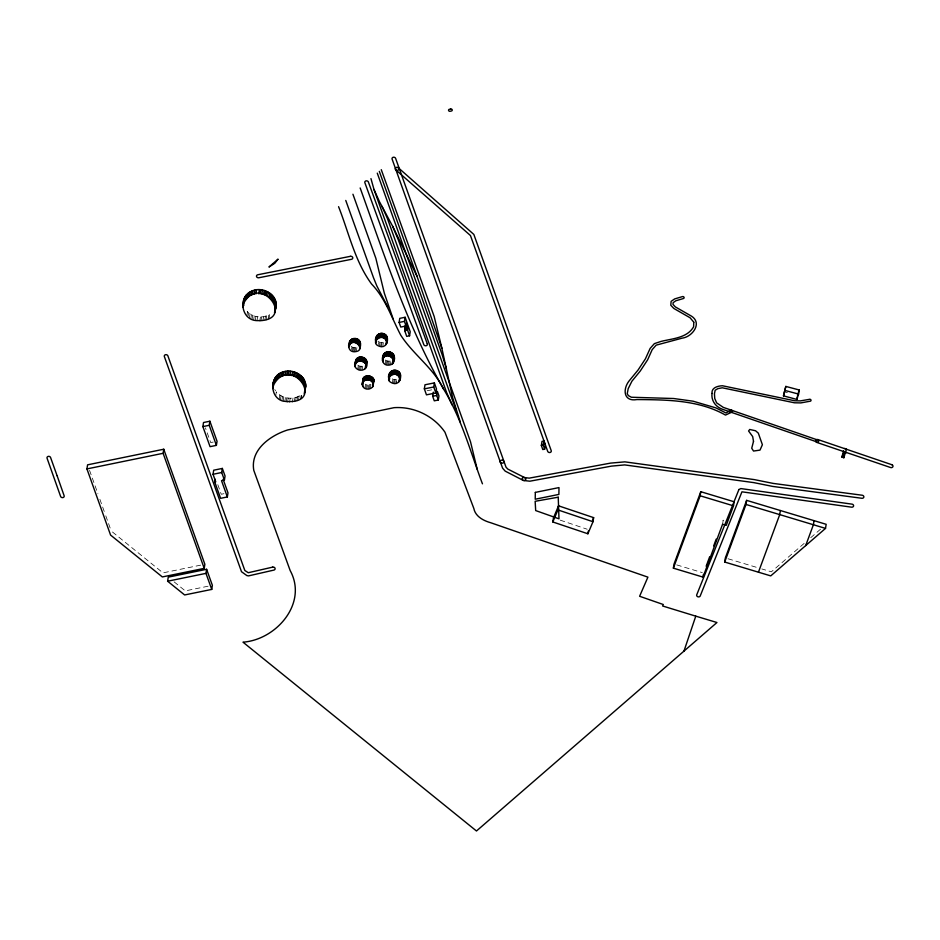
<?xml version="1.0" encoding="UTF-8"?>
<svg xmlns="http://www.w3.org/2000/svg" width="940" height="940" viewBox="0 0 940 940"><rect width="100%" height="100%" fill="white"/><g stroke="black" fill="none" stroke-linecap="round" stroke-linejoin="round"><path stroke-width="0.7" stroke-dasharray="4.7 3.53" d="M246.868 315.852L247.502 311.763L245.669 309.554M248.278 315.57L248.701 312.856L247.502 311.763M249.382 317.908L250.017 313.819L248.701 312.856M250.804 318.766L251.438 314.688L250.017 313.819M252.061 319.389L252.696 315.311L251.438 314.688M253.636 320.011L254.27 315.922L252.696 315.311M255.269 320.505L255.915 316.416L254.27 315.922M256.949 320.846L257.595 316.768L263.529 316.804L269.663 314.677L269.028 318.766M259.793 321.092L260.427 317.015M260.932 321.081L261.567 316.991M262.894 320.893L263.529 316.804M264.798 320.493L265.444 316.416M266.114 320.105L266.749 316.016M268.1 319.271L268.734 315.182M275.69 395.952L276.325 391.874C281.918 398.607 292.669 400.252 300.013 395.505M279.227 399.159L279.873 395.07M280.402 399.876L281.048 395.787M281.882 400.616L282.517 396.527M283.199 401.157L283.833 397.068M284.796 401.65L285.431 397.561M286.183 401.968L286.817 397.879M287.593 402.191L288.228 398.102M289.567 402.32L290.202 398.231M292.352 402.144L292.998 398.066M294.255 401.779L294.901 397.702M295.571 401.415L296.218 397.326M297.075 400.839L297.721 396.751M298.497 400.135L299.143 396.046M351.525 349.621L351.948 346.895L351.113 346.308M352.265 351.431L352.899 347.353L351.948 346.895M353.099 351.689L353.745 347.6L352.899 347.353M354.169 351.854L354.803 347.777L358.022 347.166M355.026 351.854L355.673 347.777M356.26 351.666L356.895 347.589M357.647 369.561L358.281 365.472L357.376 364.849M358.622 370.007L359.256 365.93L358.281 365.472M359.644 370.289L360.279 366.212L359.256 365.93M360.702 370.407L361.348 366.318L364.603 365.531M362.053 370.313L362.699 366.224M364.885 388.338L365.531 384.248L370.924 384.648L370.289 388.725M365.86 388.761L366.494 384.672M366.882 389.019L367.517 384.93M368.151 389.125L368.797 385.048M369.197 389.019L369.831 384.942M378.468 344.545L378.902 341.819L378.033 341.244M379.302 346.378L379.948 342.289L378.902 341.819M380.536 346.684L381.182 342.606L379.948 342.289M381.405 346.754L382.051 342.665L384.378 342.266M382.745 346.625L383.391 342.548M385.142 364.403L385.776 360.314L384.918 359.726M386.093 364.826L386.728 360.748L385.776 360.314M387.022 365.096L387.668 361.019L386.728 360.748M388.291 365.237L388.925 361.148L391.169 360.784L390.535 364.861M389.536 365.131L390.171 361.054M392.25 383.191L392.897 379.114L391.111 378.068M393.472 383.532L394.119 379.443L392.897 379.114M394.447 383.637L395.082 379.548L396.974 379.325L396.339 383.403M395.693 383.544L396.339 379.466M722.578 524.215L723.212 520.126L722.214 522.84M804.158 543.39L771.376 571.814L761.823 568.935M810.75 537.68L820.655 529.079M213.227 442.059L210.689 442.587L205.437 427.876M223.943 493.7L221.241 494.252L217.351 483.36M200.678 565.14L162.972 572.86L111.214 530.994M208.093 586.207L185.262 590.884L173.935 581.719M427.101 390.758L432.459 389.689M381.182 342.606L382.051 342.665M387.668 361.019L388.925 361.148M360.279 366.212L361.348 366.318M394.119 379.443L395.082 379.548M353.745 347.6L354.803 347.777M255.915 316.416L257.595 316.768M784.113 391.78L787.414 392.662M728.03 558.76L757.746 567.701M676.718 564.905L702.309 572.613M560.205 520.149L587.183 529.232M274.786 389.548L275.561 390.84M89.547 470.353L97.925 493.782M99.887 499.293L105.304 514.45M105.797 515.837L110.72 529.62"/><path stroke-width="1.41" d="M272.812 386.434C290.26 350.926 329.529 406.997 283.199 401.157C269.392 397.749 269.416 375.741 282.858 372.064C293.527 367.752 309.448 377.481 304.877 389.759M362.723 386.281C359.644 380.124 370.301 377.328 372.757 382.733C375.671 388.808 365.225 391.569 362.723 386.281L363.357 382.192C359.456 372.44 379.114 375.365 372.651 383.555M242.978 304.619C259.793 270.426 299.073 323.442 255.269 320.505C240.722 318.566 238.325 296.288 251.756 291.106C263.623 285.325 280.637 296.676 275.255 310.282M382.498 360.572C385.612 347.224 402.861 365.355 387.022 365.096C380.829 364.238 381.088 354.404 386.129 352.241C392.004 349.856 396.856 356.965 393.402 362.17M383.132 356.495L383.356 354.897M272.718 388.549L273.446 382.345M348.74 347.13C352.277 333.724 368.974 352.418 353.099 351.689C346.59 350.596 347.518 339.34 353.663 338.541C359.914 337.425 362.076 344.616 359.456 349.245M243.625 300.53L243.812 305.5M366.788 361.829C369.467 374.39 349.939 371.77 355.731 360.537C357.412 354.11 369.162 357.412 366.318 363.792M355.731 360.537L355.814 362.558M386.669 343.135C385.553 329.529 366.06 343.829 381.405 346.754C387.21 347.119 389.36 338.329 385.659 334.828C381.005 330.751 374.179 335.568 375.612 341.526M399.77 380.183C399.101 366.482 378.996 380.301 394.447 383.637C400.276 384.096 402.602 375.248 398.795 371.723C394.107 367.587 387.033 372.546 388.737 378.644M400.522 375.048L399.453 381.017M366.012 367.046C367.305 360.901 356.695 358.68 355.097 364.614M389.489 373.673L389.477 375.53M86.938 468.919L87.585 464.83L163.748 449.226L204.861 564.282L204.227 568.371L162.338 576.937L110.579 535.072L86.938 468.919L163.113 453.303L163.748 449.226M167.625 581.214L168.26 577.137L206.612 569.288L212.37 585.326L211.735 589.415L184.628 594.961L167.625 581.214L205.978 573.365L206.612 569.288M202.876 426.607L203.522 422.518L209.879 421.214L217.046 441.283L216.4 445.36L210.055 446.664L202.876 426.607L209.232 425.303L209.879 421.214M214.755 482.009L215.742 481.809L213.051 474.289L213.697 470.2L222.345 468.426L225.059 476.004L224.425 480.082L221.523 480.669L227.339 496.943L220.606 498.329L214.755 482.009L215.189 479.282M242.802 306.981L243.895 299.378M243.942 301.681L244.588 297.604M244.529 300.636L245.175 296.546M245.54 299.249L246.174 295.16M247.114 297.639L247.749 293.55M248.336 296.699L248.971 292.622M224.425 480.082L221.711 472.503L222.345 468.426M249.453 296.018L250.087 291.929M251.121 295.195L251.756 291.106M252.39 294.714L253.036 290.636M254.258 294.22L254.893 290.131M255.903 293.938L256.55 289.861M258.747 293.821L259.381 289.732M227.339 496.943L227.985 492.865L223.133 479.306M260.157 293.914L260.803 289.826M261.849 294.161L262.495 290.072M263.529 294.549L264.163 290.46M264.88 294.984L265.515 290.907M266.196 295.524L266.831 291.435M267.688 296.276L268.323 292.187M269.31 297.31L269.945 293.221M270.391 298.144L271.037 294.067M271.378 299.049L272.012 294.972M272.447 300.224L273.082 296.147M273.211 301.258L273.846 297.169M273.998 302.562L274.633 298.485M274.621 303.926L275.267 299.837M275.009 305.089L275.655 301M275.314 306.499L275.949 302.41M274.504 312.785L275.902 306.205M275.432 307.697L276.078 303.608M274.985 311.446L276.055 305.03M273.035 385.271L273.669 381.194M273.552 383.708L274.198 379.631M274.304 382.228L274.938 378.139M274.962 381.217L275.608 377.128M276.078 379.901L276.713 375.824M276.795 379.208L277.429 375.13M278.416 377.962L279.051 373.885M279.533 377.304L280.167 373.215M281.201 376.517L281.847 372.428M282.223 376.141L282.858 372.064M283.257 375.836L283.904 371.747M285.161 375.448L285.795 371.37M286.817 375.283L287.464 371.194M288.228 375.248L288.874 371.159M289.931 375.342L290.566 371.265M291.882 375.647L292.528 371.559M293.538 376.059L294.173 371.981M294.866 376.505L295.512 372.428M296.406 377.175L297.052 373.098M297.627 377.833L298.274 373.744M298.791 378.562L299.425 374.473M300.083 379.548L300.718 375.471M301.235 380.63L301.881 376.552M302.269 381.805L302.903 377.727M303.15 383.05L303.785 378.973M301 398.349L301.423 395.623M303.773 384.154L304.407 380.065M304.654 386.434L305.3 382.345M304.96 387.844L305.606 383.755M304.243 393.848L304.666 391.122M305.077 389.019L305.712 384.93M304.701 392.509L305.712 386.117M349.421 344.745L350.068 340.656M350.221 343.864L350.855 339.775M350.855 343.394L351.49 339.316M351.76 342.959L352.394 338.87M353.029 342.618L353.663 338.541M354.274 342.56L354.921 338.471M355.438 342.712L356.084 338.635M356.46 343.018L357.106 338.94M357.318 343.441L357.964 339.363M358.163 344.04L358.81 339.951M355.003 365.672L356.002 359.773M355.167 366.635L356.331 359.197M358.916 344.804L359.562 340.727M356.542 362.346L357.177 358.257M359.433 345.626L360.079 341.537M359.762 346.484L360.408 342.407M357.67 361.63L358.316 357.553M359.773 348.411L360.525 343.453M358.375 361.383L359.01 357.294M359.28 361.16L359.926 357.082M360.537 361.101L361.183 357.012M361.689 361.254L362.335 357.165M362.723 361.559L363.357 357.482M363.58 361.982L364.215 357.893M364.426 362.582L365.061 358.493M365.166 363.345L365.813 359.268M362.147 384.46L363.052 378.714M362.875 381.934L363.51 377.845M365.695 364.168L366.33 360.079M365.166 368.621L365.801 364.544M363.498 381.229L364.132 377.152M365.684 367.869L366.671 360.948M364.344 380.606L364.978 376.517M365.249 380.183L365.883 376.094M366.248 379.901L366.882 375.824M367.399 379.807L368.034 375.718M368.75 379.948L369.385 375.859M369.679 380.207L370.325 376.129M375.624 342.172L376.505 336.332M375.812 343.053L377.022 335.404M376.952 338.858L377.586 334.769M370.654 380.653L371.288 376.576M377.798 338.224L378.432 334.147M371.57 381.288L372.205 377.21M378.703 337.801L379.337 333.712M372.264 382.004L372.898 377.915M379.795 337.519L380.441 333.441M372.757 382.733L373.403 378.644M372.616 386.939L373.768 379.502M373.062 386.058L373.92 380.383M380.853 337.437L381.487 333.348M382.11 337.554L382.745 333.465M383.144 337.836L383.779 333.747M384.108 338.282L384.742 334.194M385.024 338.917L385.659 334.828M385.67 339.552L386.305 335.474M383.073 358.246L383.708 354.169M382.697 361.618L383.132 358.904M386.223 340.351L386.857 336.273M383.767 357.4L384.401 353.311M386.07 344.557L386.505 341.843M386.587 341.208L387.221 337.119M386.481 343.758L387.386 338.095M384.589 356.765L385.236 352.676M385.494 356.319L386.129 352.241M386.575 356.025L387.21 351.936M387.821 355.919L388.467 351.83M388.984 356.037L389.63 351.96M389.924 356.284L390.57 352.206M390.97 356.765L391.616 352.676M391.898 357.4L392.544 353.322M388.843 379.619L389.759 372.91M389.83 375.977L390.476 371.899M392.544 358.046L393.19 353.957M389.231 380.641L389.654 377.915M390.276 375.565L390.911 371.488M392.344 363.757L392.767 361.031M393.049 358.763L393.696 354.674M390.77 375.201L391.416 371.112M393.402 359.538L394.036 355.449M399.112 322.432L399.759 318.355L405.14 317.274L406.762 321.903L406.115 325.992L400.757 327.061L399.112 322.432L404.494 321.351L405.14 317.274M393.038 362.911L394.236 357.224M393.613 360.584L394.26 356.495M392.004 374.625L392.65 370.536M392.92 374.39L393.566 370.313M393.978 374.308L394.612 370.231M395.141 374.414L395.787 370.325M396.363 374.743L396.997 370.666M397.315 375.201L397.961 371.124M405.504 323.724L407.267 323.384L407.713 324.617L407.079 328.695L405.305 329.047L405.293 325.087M409.57 335.791L407.572 330.105L408.207 326.015L410.216 331.703L409.57 335.791L406.714 336.379L404.717 330.669L405.352 326.579M398.161 375.8L398.795 371.723M398.854 376.505L399.488 372.416M407.079 328.695L407.267 323.384M399.382 377.304L400.029 373.227M399.007 381.711L399.43 378.985M399.77 378.327L400.416 374.238M424.351 388.855L424.998 384.777L434.374 382.909L436.477 388.878L435.843 392.967L426.454 394.847L424.351 388.855L433.74 386.998L434.374 382.909M438.322 400.005L436.712 395.446L437.347 391.357L438.957 395.928L438.322 400.005L434.28 400.828L432.659 396.257L433.293 392.18M541.358 445.454L542.004 441.377L543.872 441.001L545.282 445.09L544.648 449.167L542.768 449.543L541.358 445.454L543.226 445.09L543.872 441.001M552.814 521.97L553.46 517.881L558.548 505.826L593.634 517.635L592.987 521.723L587.888 533.779L552.814 521.97L557.913 509.915L558.548 505.826M587.888 533.779L588.311 531.053M673.381 568.171L674.015 564.094L700.782 491.702L734.116 501.76L733.482 505.838L726.268 525.331L722.578 524.215L703.014 577.101L673.381 568.171L700.147 495.78L700.782 491.702M703.014 577.101L703.437 574.387M724.693 562.038L725.339 557.949L746.63 500.362L826.166 524.309L825.52 528.398L770.741 575.891L724.693 562.038L745.996 504.451L746.63 500.362M783.478 395.869L785.828 386.422L799.212 389.983L798.577 394.072L796.861 399.43L783.478 395.869L785.828 386.422M796.861 399.43L797.296 396.704M780.376 510.526L779.73 514.615L758.451 572.19M814.04 520.666L813.406 524.743L805.698 545.576M844.567 448.439L846.458 449.085L843.826 457.757L841.934 457.099L843.568 450.73M843.826 457.757L844.249 455.031M349.645 341.467L349.915 344.863M387.315 339.058L386.716 340.48M797.508 395.352L799.212 389.983M683.956 651.126L695.776 616.158L716.962 622.515L476.474 830.995L243.002 642.173C276.278 639.764 308.05 603.304 290.178 570.58L253.8 470.388C250.04 449.767 270.391 435.42 287.663 429.956L394.024 407.678C413.835 406.28 433.728 415.844 444.961 432.189L473.831 508.446C475.358 516.471 483.477 520.725 490.68 522.722L647.907 577.148L639.611 596.277L663.311 604.526L662.582 605.971L695.776 616.158M706.163 566.244L709.677 556.75M713.683 545.893L716.198 539.114M592.494 520.313L593.634 517.635M841.934 457.099L843.932 452.516L845.824 453.162M359.597 345.932L360.102 345.168M213.051 474.289L221.711 472.503M432.659 396.257L436.712 395.446M404.717 330.669L407.572 330.105M404.858 327.802L406.632 327.473M523.78 480.528L529.866 481.198L611.447 466.123L624.724 464.912L753.727 482.608L772.762 486.427L861.827 498.271A1.845 1.528 8.9 0 0 863.848 497.002A1.845 1.528 8.9 0 0 862.203 495.239L773.197 483.407L754.186 479.588L624.865 461.857L610.542 463.115L529.208 478.143L524.12 477.497A1.845 1.528 8.9 0 0 522.194 479.365A1.845 1.528 8.9 0 0 525.107 480.258A1.845 1.528 8.9 0 0 524.837 477.708L507.812 469.084L506.014 467.168L395.634 158.437A1.845 1.528 8.9 0 0 393.378 157.25A1.845 1.528 8.9 0 0 392.086 159.06L500.327 462.022M785.182 390.5L798.577 394.072M745.996 504.451L825.52 528.398M700.147 495.78L733.482 505.838M557.913 509.915L592.987 521.723M523.063 480.316L505.191 471.128L502.618 468.202L500.327 462.034M398.384 167.825L473.842 234.436L551.216 450.648A1.845 1.528 8.9 0 1 549.994 452.493A1.845 1.528 8.9 0 1 547.703 451.365L470.458 235.529L395.799 169.87M482.467 483.818L481.797 482.114C470.094 450.648 461.211 417.806 443.504 388.972C433.34 367.928 413.283 354.58 400.804 335.274C391.592 317.873 385.635 298.626 371.594 284.045C354.768 261.132 348.857 232.685 338.576 206.683M460.306 422.154L452.587 397.479L441.87 348.235L416.925 276.055L392.615 226.211L379.502 201.748L373.991 189.457L370.959 178.612M387.774 306.969L376.87 286.007L373.544 277.829L345.767 200.443M443.504 388.972C407.314 325.804 384.695 256.185 360.161 187.965M452.128 404.94L446.747 392.897L373.991 189.457M382.016 206.365L387.421 218.503L455.935 409.852M392.615 226.211L398.431 240.158L470.482 441.659L477.203 469.248M416.925 276.055L379.314 171.362M381.264 169.67L434.163 316.474L441.87 348.235M393.108 318.86L384.331 293.186L375.859 258.324L352.935 194.239M205.978 573.365L211.735 589.415M377.269 173.136L442.094 354.556L446.43 368.891M209.232 425.303L216.4 445.36M163.113 453.303L204.227 568.371M433.74 386.998L435.843 392.967M404.494 321.351L406.115 325.992M543.226 445.09L544.648 449.167M376.447 338.976L376.259 337.448M273.352 384.46L273.517 385.882M535.318 492.396L535.224 499.222L558.889 494.416L558.983 487.59L535.318 492.396M693.779 322.185L693.614 326.779C687.246 338.059 672.3 338.588 661.043 341.408L654.369 343.64L650.127 348.423L645.428 358.81L638.096 369.972L629.788 380.089C622.597 388.22 622.914 402.05 636.932 399.559C666.824 399.805 698.702 399.911 725.48 415.081L732.002 412.072A1.234 1.022 8.9 0 0 732.248 410.651A1.234 1.022 8.9 0 0 730.533 410.357L725.974 412.989L715.963 407.913L693.121 401.204L673.686 398.513L631.398 397.244L628.284 395.564L627.25 393.59L628.202 388.666L631.903 381.229L640.222 371.077L647.625 359.82L652.219 349.598L656.167 345.145L682.217 338.13C691.981 337.014 702.685 323.419 691.605 316.228L675.308 306.887L672.993 304.384L673.134 302.68L675.825 300.776L683.345 298.556A1.234 1.022 8.9 0 0 684.014 297.252A1.234 1.022 8.9 0 0 682.417 296.617L674.697 298.897L671.125 301.352L670.784 305.253L673.827 308.449L690.101 317.779L693.779 322.185M712.003 393.437C711.098 400.558 715.587 406.832 722.284 409.194L817.048 441.964A1.234 1.022 8.9 0 0 818.611 441.424A1.234 1.022 8.9 0 0 817.87 440.073L723.283 407.373L716.609 402.837L714.752 398.478L714.447 393.778L715.164 390.229L717.89 388.631L722.284 387.797L794.429 402.79L800.833 402.907L810.491 401.145A1.234 1.022 8.9 0 0 810.809 399.735A1.234 1.022 8.9 0 0 809.105 399.394L800.457 400.875L794.758 400.781L722.461 385.753C717.995 385.917 711.286 387.538 712.003 393.437M753.516 441.365L751.718 448.251L753.528 451.047L760.002 450.119L762.387 444.714L758.322 433.14L755.572 430.767L749.732 429.474L748.581 430.99L752.67 436.56L753.516 441.365M738.922 489.529L696.74 594.809A1.845 1.528 8.9 0 0 697.915 596.794A1.845 1.528 8.9 0 0 700.23 595.937L741.942 491.82L851.558 507.165A1.845 1.528 8.9 0 0 853.591 505.896A1.845 1.528 8.9 0 0 851.957 504.134L740.861 488.577L738.922 489.529M277.923 259.264L274.797 263.271L268.958 267.031L277.923 259.264M272.694 567.126L248.278 572.719L244.835 570.486L167.872 355.837A1.845 1.528 8.9 0 0 165.581 354.709A1.845 1.528 8.9 0 0 164.359 356.554L241.51 571.72L246.903 575.597L248.548 575.879L273.857 570.098A1.845 1.528 8.9 0 0 275.021 568.207A1.845 1.528 8.9 0 0 272.694 567.126M450.671 109.017L449.414 109.287A1.234 1.022 8.9 0 0 448.603 110.521A1.234 1.022 8.9 0 0 450.143 111.273L451.4 111.002A1.234 1.022 8.9 0 0 452.199 109.769A1.234 1.022 8.9 0 0 450.671 109.017M350.409 256.326L257.807 274.762A1.845 1.528 8.9 0 0 256.561 276.607A1.845 1.528 8.9 0 0 258.829 277.758L351.466 259.311A1.845 1.528 8.9 0 0 352.7 257.466A1.845 1.528 8.9 0 0 350.409 256.326M558.231 497.201L535.142 501.302L535.683 510.573L558.983 518.821L558.231 497.201M891.778 464.689L818.059 439.603A1.845 1.528 8.9 0 0 815.72 440.425A1.845 1.528 8.9 0 0 816.848 442.435L890.556 467.521A1.845 1.528 8.9 0 0 892.894 466.687A1.845 1.528 8.9 0 0 891.778 464.689M427.277 343.805L368.386 182.008A1.845 1.528 8.9 0 0 366.083 180.868A1.845 1.528 8.9 0 0 364.873 182.724L423.846 344.721A1.845 1.528 8.9 0 0 426.22 345.72A1.845 1.528 8.9 0 0 427.277 343.805M57.105 475.746L50.584 457.522A1.845 1.528 8.9 0 0 48.293 456.382A1.845 1.528 8.9 0 0 47.071 458.238L60.618 496.449A1.845 1.528 8.9 0 0 62.898 497.589A1.845 1.528 8.9 0 0 64.132 495.744L57.117 475.746M395.505 169.541A1.845 1.528 8.9 0 0 398.678 169.694A1.845 1.528 8.9 0 0 397.079 167.32A1.845 1.528 8.9 0 0 395.505 169.541M500.527 462.386A1.845 1.528 8.9 0 0 503.699 462.457A1.845 1.528 8.9 0 0 502.019 460.118A1.845 1.528 8.9 0 0 500.527 462.386"/></g></svg>
